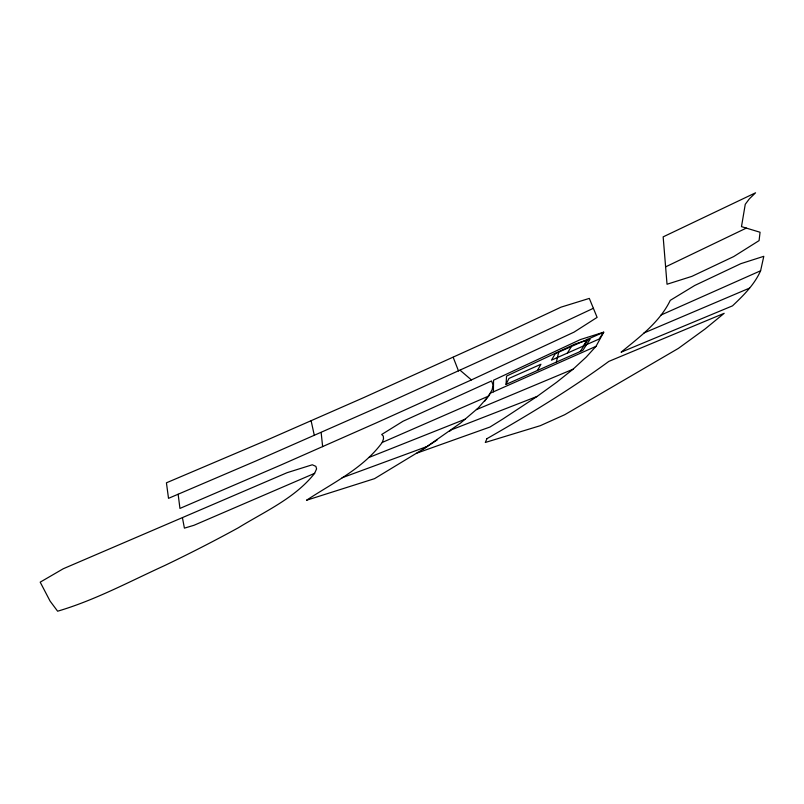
<?xml version="1.0" encoding="UTF-8"?>
<svg xmlns="http://www.w3.org/2000/svg" width="804" height="804" viewBox="0 0 804 804"><rect width="100%" height="100%" fill="white"/><g stroke="black" fill="none" stroke-linecap="round" stroke-linejoin="round"><path stroke-width="1.21" d="M493.405 391.839L493.555 380.202L580.347 339.579L603.714 332.183L596.015 346.333L586.247 357.066L573.051 369.217L556.629 382.292L537.122 396.422L502.832 419.035L489.968 427.035L416.914 453.104M506.048 384.402L506.55 376.091L575.232 343.951L590.126 339.218L582.86 350.353L506.048 384.402L508.962 378.423L540.921 364.262L537.434 370.483M556.388 362.081L558.81 351.629M760.604 270.767C754.474 284.646 743.348 295.581 732.484 305.862L621.09 352.202C639.371 337.147 659.732 322.193 670.265 300.354L694.756 285.46L740.796 263.682L763.8 256.315L760.604 270.767L661.129 314.977M314.625 473.335L316.585 468.873L315.882 466.37L312.294 464.782L287.068 472.692L63.325 568.719L40.2 582.156L50.089 601.101L57.627 611.201C94.872 600.266 129.253 581.684 164.458 565.644C189.412 553.695 214.045 541.092 238.306 527.796C264.677 511.535 295.088 498.178 314.625 473.335L193.945 525.303L184.407 528.138L182.448 517.806M382.252 442.441L383.518 438.783L383.287 436.08L381.699 434.482L403.025 421.246L491.525 380.975L493.093 384.975L492.128 389.709L488.631 396.06L478.29 407.929L460.632 422.994L423.326 449.064L374.543 478.651L306.515 500.249C332.806 482.882 363.227 468.451 382.252 442.441L488.631 396.06M567.363 353.117L571.443 346.484M583.222 346.092L587.593 339.328M580.227 351.519L587.694 339.991M484.661 401.226L490.35 393.196L596.015 346.333M449.597 431.235L451.627 429.718L537.122 396.422M423.326 449.064L437.155 439.939M665.652 266.848L746.333 228.095L760.061 232.255L759.087 240.607L733.69 256.577L691.862 276.375L667.029 284.244L663.159 236.868L755.569 192.799L749.398 198.799L745.258 204.306L741.489 226.638L746.333 228.095M593.372 308.294L515.826 344.735L386.262 403.598L255.592 461.104L168.518 498.339L166.428 482.812L266.235 440.381L363.91 397.528L493.113 339.027L561.061 307.138L589.312 298.405L597.111 317.389L574.026 332.142L471.405 379.92L376.644 422.723L281.159 464.903L179.945 508.419L178.146 494.259M644.014 332.956L749.569 288.093M476.43 409.618L573.051 369.217M369.046 457.426L465.405 419.105M342.122 477.747L427.316 446.421M460.109 370.252L471.405 379.92M453.185 357.298L458.521 370.976M311.128 420.834L314.334 435.446M321.148 432.482L322.635 446.652M486.973 438.652L485.294 442.471L540.258 425.698L564.72 414.713L678.395 348.383L705.078 328.977L724.173 313.309L608.849 361.388C570.016 389.87 528.71 414.713 486.973 438.652M555.262 353.639L551.474 360.152L599.06 339.067L603.724 332.183L555.262 353.639"/></g></svg>
